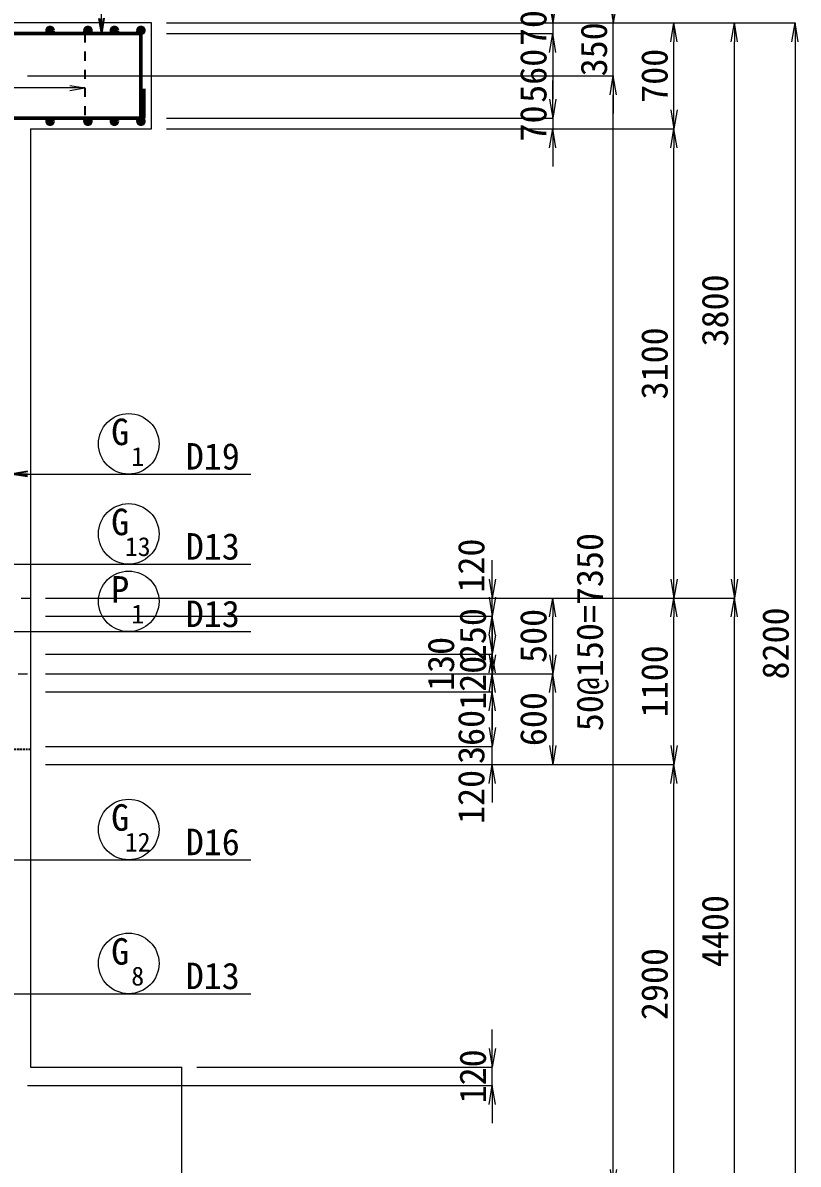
# Model space of a CAD drawing. Header units: millimetres. Extents: x 169470 to 758170, y -17820 to 11880.
# Drawn here: x 237646 to 242767, y -2657 to 4883 of the extents above; entities that cross this region are included whole.
import ezdxf
from ezdxf.enums import TextEntityAlignment as Align

# ---------------------------------------------------------------- set-up
doc = ezdxf.new("R2010")
doc.units = ezdxf.units.MM
doc.header["$LTSCALE"] = 50
doc.header["$PDSIZE"] = 300
doc.linetypes.add('DASHED2', pattern=[0.375, 0.25, -0.125])
doc.linetypes.add('SXF_跳び破線', pattern=[12, 6, -6])
doc.layers.get('Defpoints').update_dxf_attribs({"color": 151})
for name, color, linetype, lineweight in [('D-BGD', 7, 'Continuous', 13), ('D-STR', 1, 'Continuous', 50), ('D-STR-DIM', 7, 'Continuous', 13), ('D-STR-HTXT', 7, 'Continuous', 13), ('D-STR-STR2', 6, 'Continuous', 25), ('D-STR-STR2 @ 1', 6, 'Continuous', 25), ('D-STR-STR3', 4, 'Continuous', 25), ('D-STR-TXT', 7, 'Continuous', 13)]:
    doc.layers.add(name, color=color, linetype=linetype, lineweight=lineweight)
doc.styles.add('MS ゴシック', font='MS Gothic.ttf')
doc.styles.add('YOKO_GOTHIC', font='MS Gothic.ttf')
doc.dimstyles.new('DIM-50', dxfattribs={"dimscale": 50, "dimtxt": 3.5, "dimasz": 2.5, "dimexe": 0, "dimexo": 2, "dimgap": 0.8, "dimtad": 1, "dimdec": 0, "dimzin": 1, "dimdsep": 46, "dimtxsty": 'MS ゴシック', "dimblk": 'OPEN', "dimcen": 0.1, "dimclrd": 256, "dimclre": 256, "dimclrt": 256, "dimaunit": 1, "dimadec": 3, "dimazin": 0, "dimtfac": 1, "dimtdec": 0, "dimtix": 1, "dimtmove": 2, "dimatfit": 3, "dimldrblk": 'OPEN', "dimfxl": 1, "dimlwd": -1, "dimlwe": -1, "dimarcsym": 2})
doc.dimstyles.new('S50', dxfattribs={"dimscale": 50, "dimtxt": 3.5, "dimasz": 2, "dimexe": 1, "dimexo": 1, "dimgap": 1, "dimtad": 1, "dimdec": 0, "dimzin": 1, "dimdsep": 46, "dimtxsty": 'YOKO_GOTHIC', "dimblk": 'OPEN', "dimcen": 0, "dimclrd": 256, "dimclre": 256, "dimclrt": 256, "dimaunit": 1, "dimadec": 3, "dimazin": 0, "dimtfac": 1, "dimtdec": 0, "dimtix": 1, "dimtmove": 2, "dimatfit": 3, "dimldrblk": 'OPEN', "dimfxl": 1, "dimlwd": -1, "dimlwe": -1, "dimarcsym": 0})

# ---------------------------------------------------------------- blocks, each defined once
blk = doc.blocks.new('a')
at = {"layer": 'D-STR-STR2', "lineweight": 50}
for radius in [20, 10]:
    blk.add_circle((0, 0), radius, dxfattribs=at)
blk = doc.blocks.new('_Open')
at = {"color": 0, "linetype": 'ByBlock', "lineweight": -2}
for p, q in [((-1, 0.167), (0, 0)), ((-1, -0.167), (0, 0)), ((0, 0), (-1, 0))]:
    blk.add_line(p, q, dxfattribs=at)
blk = doc.blocks.new('*D1348')
at = {"layer": 'D-STR-DIM', "transparency": 16777216}
for p, q in [((238300.9, 6983.5), (238175.9, 6983.5)), ((238425.9, 4983.5), (238425.9, 6983.5)), ((238495.9, 6983.5), (238425.9, 6983.5)), ((238495.9, 4983.5), (238495.9, 6983.5)), ((238620.9, 6983.5), (238745.9, 6983.5))]:
    blk.add_line(p, q, dxfattribs=at)
at = {"layer": 'Defpoints', "color": 0, "transparency": 16777216}
for p in [(238425.9, 6983.5), (238425.9, 4883.5), (238495.9, 4883.5)]:
    blk.add_point(p, dxfattribs=at)
at = {"layer": 'D-STR-DIM', "transparency": 16777216, "xscale": 125, "yscale": 125, "zscale": 125}
blk.add_blockref('_Open', (238425.9, 6983.5), dxfattribs=at)
at = {"layer": 'D-STR-DIM', "transparency": 16777216, "xscale": 125, "yscale": 125, "zscale": 125, "rotation": 180}
blk.add_blockref('_Open', (238495.9, 6983.5), dxfattribs=at)
at = {"layer": 'D-STR-DIM', "transparency": 16777216, "insert": (238636.3, 7121), "char_height": 175, "attachment_point": 5, "style": 'MS ゴシック'}
blk.add_mtext('70', dxfattribs=at)
blk = doc.blocks.new('*D1358')
at = {"layer": 'D-STR-DIM', "transparency": 16777216}
for p, q in [((238125.9, 6983.5), (238000.9, 6983.5)), ((238250.9, 4983.5), (238250.9, 6983.5)), ((238425.9, 6983.5), (238250.9, 6983.5)), ((238425.9, 4983.5), (238425.9, 6983.5)), ((238550.9, 6983.5), (238675.9, 6983.5))]:
    blk.add_line(p, q, dxfattribs=at)
at = {"layer": 'Defpoints', "color": 0, "transparency": 16777216}
for p in [(238250.9, 6983.5), (238250.9, 4883.5), (238425.9, 4883.5)]:
    blk.add_point(p, dxfattribs=at)
at = {"layer": 'D-STR-DIM', "transparency": 16777216, "xscale": 125, "yscale": 125, "zscale": 125}
blk.add_blockref('_Open', (238250.9, 6983.5), dxfattribs=at)
at = {"layer": 'D-STR-DIM', "transparency": 16777216, "xscale": 125, "yscale": 125, "zscale": 125, "rotation": 180}
blk.add_blockref('_Open', (238425.9, 6983.5), dxfattribs=at)
at = {"layer": 'D-STR-DIM', "transparency": 16777216, "insert": (238338.4, 6821.9), "char_height": 175, "attachment_point": 5, "style": 'MS ゴシック'}
blk.add_mtext('175', dxfattribs=at)
blk = doc.blocks.new('*D1359')
at = {"layer": 'D-STR-DIM', "transparency": 16777216}
for p, q in [((237951, 6983.5), (237826, 6983.5)), ((238076, 4983.5), (238076, 6983.5)), ((238250.9, 6983.5), (238076, 6983.5)), ((238250.9, 4983.5), (238250.9, 6983.5)), ((238375.9, 6983.5), (238500.9, 6983.5))]:
    blk.add_line(p, q, dxfattribs=at)
at = {"layer": 'Defpoints', "color": 0, "transparency": 16777216}
for p in [(238076, 6983.5), (238076, 4883.5), (238250.9, 4883.5)]:
    blk.add_point(p, dxfattribs=at)
at = {"layer": 'D-STR-DIM', "transparency": 16777216, "xscale": 125, "yscale": 125, "zscale": 125}
blk.add_blockref('_Open', (238076, 6983.5), dxfattribs=at)
at = {"layer": 'D-STR-DIM', "transparency": 16777216, "xscale": 125, "yscale": 125, "zscale": 125, "rotation": 180}
blk.add_blockref('_Open', (238250.9, 6983.5), dxfattribs=at)
at = {"layer": 'D-STR-DIM', "transparency": 16777216, "insert": (238163.4, 7111), "char_height": 175, "attachment_point": 5, "style": 'MS ゴシック'}
blk.add_mtext('175', dxfattribs=at)
blk = doc.blocks.new('*D1385')
at = {"layer": 'D-STR-DIM', "transparency": 16777216}
for p, q in [((238595.9, 4883.5), (242745.9, 4883.5)), ((242745.9, 4758.5), (242745.9, -3191.5)), ((238796, -3316.5), (242745.9, -3316.5))]:
    blk.add_line(p, q, dxfattribs=at)
at = {"layer": 'Defpoints', "color": 0, "transparency": 16777216}
for p in [(238495.9, 4883.5), (238696, -3316.5), (242745.9, -3316.5)]:
    blk.add_point(p, dxfattribs=at)
at = {"layer": 'D-STR-DIM', "transparency": 16777216, "xscale": 125, "yscale": 125, "zscale": 125}
for p, rotation in [((242745.9, 4883.5), 90), ((242745.9, -3316.5), 270)]:
    blk.add_blockref('_Open', p, dxfattribs=dict(at, rotation=rotation))
at = {"layer": 'D-STR-DIM', "transparency": 16777216, "insert": (242618.4, 783.5), "char_height": 175, "attachment_point": 5, "rotation": 90, "style": 'MS ゴシック'}
blk.add_mtext('8200', dxfattribs=at)
blk = doc.blocks.new('*D1386')
at = {"layer": 'D-STR-DIM', "transparency": 16777216}
for p, q in [((237796, 1083.5), (242345.9, 1083.5)), ((242345.9, -3191.5), (242345.9, 958.5)), ((238796, -3316.5), (242345.9, -3316.5))]:
    blk.add_line(p, q, dxfattribs=at)
at = {"layer": 'Defpoints', "color": 0, "transparency": 16777216}
for p in [(237696, 1083.5), (242345.9, 1083.5), (238696, -3316.5)]:
    blk.add_point(p, dxfattribs=at)
at = {"layer": 'D-STR-DIM', "transparency": 16777216, "xscale": 125, "yscale": 125, "zscale": 125}
for p, rotation in [((242345.9, 1083.5), 90), ((242345.9, -3316.5), 270)]:
    blk.add_blockref('_Open', p, dxfattribs=dict(at, rotation=rotation))
at = {"layer": 'D-STR-DIM', "transparency": 16777216, "insert": (242218.4, -1116.5), "char_height": 175, "attachment_point": 5, "rotation": 90, "style": 'MS ゴシック'}
blk.add_mtext('4400', dxfattribs=at)
blk = doc.blocks.new('*D1387')
at = {"layer": 'D-STR-DIM', "transparency": 16777216}
for p, q in [((238595.9, 4883.5), (242345.9, 4883.5)), ((242345.9, 1208.5), (242345.9, 4758.5)), ((237796, 1083.5), (242345.9, 1083.5))]:
    blk.add_line(p, q, dxfattribs=at)
at = {"layer": 'Defpoints', "color": 0, "transparency": 16777216}
for p in [(238495.9, 4883.5), (242345.9, 4883.5), (237696, 1083.5)]:
    blk.add_point(p, dxfattribs=at)
at = {"layer": 'D-STR-DIM', "transparency": 16777216, "xscale": 125, "yscale": 125, "zscale": 125}
for p, rotation in [((242345.9, 4883.5), 90), ((242345.9, 1083.5), 270)]:
    blk.add_blockref('_Open', p, dxfattribs=dict(at, rotation=rotation))
at = {"layer": 'D-STR-DIM', "transparency": 16777216, "insert": (242218.4, 2983.5), "char_height": 175, "attachment_point": 5, "rotation": 90, "style": 'MS ゴシック'}
blk.add_mtext('3800', dxfattribs=at)
blk = doc.blocks.new('*D1389')
at = {"layer": 'D-STR-DIM', "transparency": 16777216}
for p, q in [((237796, -16.5), (241945.9, -16.5)), ((241945.9, -2791.5), (241945.9, -141.5)), ((238796, -2916.5), (241945.9, -2916.5))]:
    blk.add_line(p, q, dxfattribs=at)
at = {"layer": 'Defpoints', "color": 0, "transparency": 16777216}
for p in [(237696, -16.5), (241945.9, -16.5), (238696, -2916.5)]:
    blk.add_point(p, dxfattribs=at)
at = {"layer": 'D-STR-DIM', "transparency": 16777216, "xscale": 125, "yscale": 125, "zscale": 125}
for p, rotation in [((241945.9, -16.5), 90), ((241945.9, -2916.5), 270)]:
    blk.add_blockref('_Open', p, dxfattribs=dict(at, rotation=rotation))
at = {"layer": 'D-STR-DIM', "transparency": 16777216, "insert": (241818.4, -1466.5), "char_height": 175, "attachment_point": 5, "rotation": 90, "style": 'MS ゴシック'}
blk.add_mtext('2900', dxfattribs=at)
blk = doc.blocks.new('*D1390')
at = {"layer": 'D-STR-DIM', "transparency": 16777216}
for p, q in [((238595.9, 4183.5), (241945.9, 4183.5)), ((241945.9, 1208.5), (241945.9, 4058.5)), ((237796, 1083.5), (241945.9, 1083.5))]:
    blk.add_line(p, q, dxfattribs=at)
at = {"layer": 'Defpoints', "color": 0, "transparency": 16777216}
for p in [(238495.9, 4183.5), (241945.9, 4183.5), (237696, 1083.5)]:
    blk.add_point(p, dxfattribs=at)
at = {"layer": 'D-STR-DIM', "transparency": 16777216, "xscale": 125, "yscale": 125, "zscale": 125}
for p, rotation in [((241945.9, 4183.5), 90), ((241945.9, 1083.5), 270)]:
    blk.add_blockref('_Open', p, dxfattribs=dict(at, rotation=rotation))
at = {"layer": 'D-STR-DIM', "transparency": 16777216, "insert": (241818.4, 2633.5), "char_height": 175, "attachment_point": 5, "rotation": 90, "style": 'MS ゴシック'}
blk.add_mtext('3100', dxfattribs=at)
blk = doc.blocks.new('*D1391')
at = {"layer": 'D-STR-DIM', "transparency": 16777216}
for p, q in [((238595.9, 4883.5), (241945.9, 4883.5)), ((241945.9, 4308.5), (241945.9, 4758.5)), ((238595.9, 4183.5), (241945.9, 4183.5))]:
    blk.add_line(p, q, dxfattribs=at)
at = {"layer": 'Defpoints', "color": 0, "transparency": 16777216}
for p in [(238495.9, 4883.5), (241945.9, 4883.5), (238495.9, 4183.5)]:
    blk.add_point(p, dxfattribs=at)
at = {"layer": 'D-STR-DIM', "transparency": 16777216, "xscale": 125, "yscale": 125, "zscale": 125}
for p, rotation in [((241945.9, 4883.5), 90), ((241945.9, 4183.5), 270)]:
    blk.add_blockref('_Open', p, dxfattribs=dict(at, rotation=rotation))
at = {"layer": 'D-STR-DIM', "transparency": 16777216, "insert": (241818.4, 4533.5), "char_height": 175, "attachment_point": 5, "rotation": 90, "style": 'MS ゴシック'}
blk.add_mtext('700', dxfattribs=at)
blk = doc.blocks.new('*D1392')
at = {"layer": 'D-STR-DIM', "transparency": 16777216}
for p, q in [((241145.9, 5008.5), (241145.9, 5133.5)), ((238595.9, 4883.5), (241145.9, 4883.5)), ((241145.9, 4883.5), (241145.9, 4813.5)), ((238595.9, 4813.5), (241145.9, 4813.5)), ((241145.9, 4688.5), (241145.9, 4563.5))]:
    blk.add_line(p, q, dxfattribs=at)
at = {"layer": 'Defpoints', "color": 0, "transparency": 16777216}
for p in [(238495.9, 4883.5), (238495.9, 4813.5), (241145.9, 4813.5)]:
    blk.add_point(p, dxfattribs=at)
at = {"layer": 'D-STR-DIM', "transparency": 16777216, "xscale": 125, "yscale": 125, "zscale": 125}
for p, rotation in [((241145.9, 4883.5), 270), ((241145.9, 4813.5), 90)]:
    blk.add_blockref('_Open', p, dxfattribs=dict(at, rotation=rotation))
at = {"layer": 'D-STR-DIM', "transparency": 16777216, "insert": (241018.4, 4848.5), "char_height": 175, "attachment_point": 5, "rotation": 90, "style": 'MS ゴシック'}
blk.add_mtext('70', dxfattribs=at)
blk = doc.blocks.new('*D1393')
at = {"layer": 'D-STR-DIM', "transparency": 16777216}
for p, q in [((238595.9, 4813.5), (241145.9, 4813.5)), ((241145.9, 4688.5), (241145.9, 4378.5)), ((238595.9, 4253.5), (241145.9, 4253.5))]:
    blk.add_line(p, q, dxfattribs=at)
at = {"layer": 'Defpoints', "color": 0, "transparency": 16777216}
for p in [(238495.9, 4813.5), (238495.9, 4253.5), (241145.9, 4253.5)]:
    blk.add_point(p, dxfattribs=at)
at = {"layer": 'D-STR-DIM', "transparency": 16777216, "xscale": 125, "yscale": 125, "zscale": 125}
for p, rotation in [((241145.9, 4813.5), 90), ((241145.9, 4253.5), 270)]:
    blk.add_blockref('_Open', p, dxfattribs=dict(at, rotation=rotation))
at = {"layer": 'D-STR-DIM', "transparency": 16777216, "insert": (241018.4, 4533.5), "char_height": 175, "attachment_point": 5, "rotation": 90, "style": 'MS ゴシック'}
blk.add_mtext('560', dxfattribs=at)
blk = doc.blocks.new('*D1394')
at = {"layer": 'D-STR-DIM', "transparency": 16777216}
for p, q in [((241145.9, 4378.5), (241145.9, 4503.5)), ((238595.9, 4253.5), (241145.9, 4253.5)), ((241145.9, 4253.5), (241145.9, 4183.5)), ((238595.9, 4183.5), (241145.9, 4183.5)), ((241145.9, 4058.5), (241145.9, 3933.5))]:
    blk.add_line(p, q, dxfattribs=at)
at = {"layer": 'Defpoints', "color": 0, "transparency": 16777216}
for p in [(238495.9, 4253.5), (238495.9, 4183.5), (241145.9, 4183.5)]:
    blk.add_point(p, dxfattribs=at)
at = {"layer": 'D-STR-DIM', "transparency": 16777216, "xscale": 125, "yscale": 125, "zscale": 125}
for p, rotation in [((241145.9, 4253.5), 270), ((241145.9, 4183.5), 90)]:
    blk.add_blockref('_Open', p, dxfattribs=dict(at, rotation=rotation))
at = {"layer": 'D-STR-DIM', "transparency": 16777216, "insert": (241018.4, 4218.5), "char_height": 175, "attachment_point": 5, "rotation": 90, "style": 'MS ゴシック'}
blk.add_mtext('70', dxfattribs=at)
blk = doc.blocks.new('*D1396')
at = {"layer": 'D-STR-DIM', "transparency": 16777216}
for p, q in [((241545.9, -2691.5), (241545.9, -2566.5)), ((238796, -2816.5), (241545.9, -2816.5)), ((241545.9, -3166.5), (241545.9, -2816.5)), ((238796, -3166.5), (241545.9, -3166.5)), ((241545.9, -3291.5), (241545.9, -3416.5))]:
    blk.add_line(p, q, dxfattribs=at)
at = {"layer": 'Defpoints', "color": 0, "transparency": 16777216}
for p in [(238696, -2816.5), (241545.9, -2816.5), (238696, -3166.5)]:
    blk.add_point(p, dxfattribs=at)
at = {"layer": 'D-STR-DIM', "transparency": 16777216, "xscale": 125, "yscale": 125, "zscale": 125}
for p, rotation in [((241545.9, -2816.5), 270), ((241545.9, -3166.5), 90)]:
    blk.add_blockref('_Open', p, dxfattribs=dict(at, rotation=rotation))
at = {"layer": 'D-STR-DIM', "transparency": 16777216, "insert": (241418.4, -2991.5), "char_height": 175, "attachment_point": 5, "rotation": 90, "style": 'MS ゴシック'}
blk.add_mtext('350', dxfattribs=at)
blk = doc.blocks.new('*D1397')
at = {"layer": 'D-STR-DIM', "transparency": 16777216}
for p, q in [((240745.9, -1891.5), (240745.9, -1766.5)), ((238796, -2016.5), (240745.9, -2016.5)), ((240745.9, -2136.5), (240745.9, -2016.5)), ((237676, -2136.5), (240745.9, -2136.5)), ((240745.9, -2261.5), (240745.9, -2386.5))]:
    blk.add_line(p, q, dxfattribs=at)
at = {"layer": 'Defpoints', "color": 0, "transparency": 16777216}
for p in [(238696, -2016.5), (240745.9, -2016.5), (237576, -2136.5)]:
    blk.add_point(p, dxfattribs=at)
at = {"layer": 'D-STR-DIM', "transparency": 16777216, "xscale": 125, "yscale": 125, "zscale": 125}
for p, rotation in [((240745.9, -2016.5), 270), ((240745.9, -2136.5), 90)]:
    blk.add_blockref('_Open', p, dxfattribs=dict(at, rotation=rotation))
at = {"layer": 'D-STR-DIM', "transparency": 16777216, "insert": (240618.4, -2076.5), "char_height": 175, "attachment_point": 5, "rotation": 90, "style": 'MS ゴシック'}
blk.add_mtext('120', dxfattribs=at)
blk = doc.blocks.new('*D1398')
at = {"layer": 'D-STR-DIM', "transparency": 16777216}
for p, q in [((237796, 583.5), (241145.9, 583.5)), ((241145.9, 458.5), (241145.9, 108.5)), ((237796, -16.5), (241145.9, -16.5))]:
    blk.add_line(p, q, dxfattribs=at)
at = {"layer": 'Defpoints', "color": 0, "transparency": 16777216}
for p in [(237696, 583.5), (237696, -16.5), (241145.9, -16.5)]:
    blk.add_point(p, dxfattribs=at)
at = {"layer": 'D-STR-DIM', "transparency": 16777216, "xscale": 125, "yscale": 125, "zscale": 125}
for p, rotation in [((241145.9, 583.5), 90), ((241145.9, -16.5), 270)]:
    blk.add_blockref('_Open', p, dxfattribs=dict(at, rotation=rotation))
at = {"layer": 'D-STR-DIM', "transparency": 16777216, "insert": (241018.4, 283.5), "char_height": 175, "attachment_point": 5, "rotation": 90, "style": 'MS ゴシック'}
blk.add_mtext('600', dxfattribs=at)
blk = doc.blocks.new('*D1399')
at = {"layer": 'D-STR-DIM', "transparency": 16777216}
for p, q in [((237796, 1083.5), (241145.9, 1083.5)), ((241145.9, 708.5), (241145.9, 958.5)), ((237796, 583.5), (241145.9, 583.5))]:
    blk.add_line(p, q, dxfattribs=at)
at = {"layer": 'Defpoints', "color": 0, "transparency": 16777216}
for p in [(237696, 1083.5), (241145.9, 1083.5), (237696, 583.5)]:
    blk.add_point(p, dxfattribs=at)
at = {"layer": 'D-STR-DIM', "transparency": 16777216, "xscale": 125, "yscale": 125, "zscale": 125}
for p, rotation in [((241145.9, 1083.5), 90), ((241145.9, 583.5), 270)]:
    blk.add_blockref('_Open', p, dxfattribs=dict(at, rotation=rotation))
at = {"layer": 'D-STR-DIM', "transparency": 16777216, "insert": (241018.4, 833.5), "char_height": 175, "attachment_point": 5, "rotation": 90, "style": 'MS ゴシック'}
blk.add_mtext('500', dxfattribs=at)
blk = doc.blocks.new('*D1400')
at = {"layer": 'D-STR-DIM', "transparency": 16777216}
for p, q in [((237796, 1083.5), (241945.9, 1083.5)), ((241945.9, 108.5), (241945.9, 958.5)), ((237796, -16.5), (241945.9, -16.5))]:
    blk.add_line(p, q, dxfattribs=at)
at = {"layer": 'Defpoints', "color": 0, "transparency": 16777216}
for p in [(237696, 1083.5), (241945.9, 1083.5), (237696, -16.5)]:
    blk.add_point(p, dxfattribs=at)
at = {"layer": 'D-STR-DIM', "transparency": 16777216, "xscale": 125, "yscale": 125, "zscale": 125}
for p, rotation in [((241945.9, 1083.5), 90), ((241945.9, -16.5), 270)]:
    blk.add_blockref('_Open', p, dxfattribs=dict(at, rotation=rotation))
at = {"layer": 'D-STR-DIM', "transparency": 16777216, "insert": (241818.4, 533.5), "char_height": 175, "attachment_point": 5, "rotation": 90, "style": 'MS ゴシック'}
blk.add_mtext('1100', dxfattribs=at)
blk = doc.blocks.new('*D1401')
at = {"layer": 'D-STR-DIM', "transparency": 16777216}
for p, q in [((237676, 4533.5), (241545.9, 4533.5)), ((241545.9, -2691.5), (241545.9, 4408.5)), ((238796, -2816.5), (241545.9, -2816.5))]:
    blk.add_line(p, q, dxfattribs=at)
at = {"layer": 'Defpoints', "color": 0, "transparency": 16777216}
for p in [(237576, 4533.5), (241545.9, 4533.5), (238696, -2816.5)]:
    blk.add_point(p, dxfattribs=at)
at = {"layer": 'D-STR-DIM', "transparency": 16777216, "xscale": 125, "yscale": 125, "zscale": 125}
for p, rotation in [((241545.9, 4533.5), 90), ((241545.9, -2816.5), 270)]:
    blk.add_blockref('_Open', p, dxfattribs=dict(at, rotation=rotation))
at = {"layer": 'D-STR-DIM', "transparency": 16777216, "insert": (241409, 858.5), "char_height": 175, "attachment_point": 5, "rotation": 90, "style": 'MS ゴシック'}
blk.add_mtext('50@150=7350', dxfattribs=at)
blk = doc.blocks.new('*D1402')
at = {"layer": 'D-STR-DIM', "transparency": 16777216}
for p, q in [((241545.9, 5008.5), (241545.9, 5133.5)), ((238595.9, 4883.5), (241545.9, 4883.5)), ((241545.9, 4533.5), (241545.9, 4883.5)), ((237676, 4533.5), (241545.9, 4533.5)), ((241545.9, 4408.5), (241545.9, 4283.5))]:
    blk.add_line(p, q, dxfattribs=at)
at = {"layer": 'Defpoints', "color": 0, "transparency": 16777216}
for p in [(238495.9, 4883.5), (241545.9, 4883.5), (237576, 4533.5)]:
    blk.add_point(p, dxfattribs=at)
at = {"layer": 'D-STR-DIM', "transparency": 16777216, "xscale": 125, "yscale": 125, "zscale": 125}
for p, rotation in [((241545.9, 4883.5), 270), ((241545.9, 4533.5), 90)]:
    blk.add_blockref('_Open', p, dxfattribs=dict(at, rotation=rotation))
at = {"layer": 'D-STR-DIM', "transparency": 16777216, "insert": (241418.4, 4708.5), "char_height": 175, "attachment_point": 5, "rotation": 90, "style": 'MS ゴシック'}
blk.add_mtext('350', dxfattribs=at)
blk = doc.blocks.new('*D1403')
at = {"layer": 'D-STR-DIM', "transparency": 16777216}
for p, q in [((240745.9, 228.5), (240745.9, 353.5)), ((237796, 103.5), (240745.9, 103.5)), ((240745.9, -16.5), (240745.9, 103.5)), ((237796, -16.5), (240745.9, -16.5)), ((240745.9, -141.5), (240745.9, -266.5))]:
    blk.add_line(p, q, dxfattribs=at)
at = {"layer": 'Defpoints', "color": 0, "transparency": 16777216}
for p in [(237696, 103.5), (240745.9, 103.5), (237696, -16.5)]:
    blk.add_point(p, dxfattribs=at)
at = {"layer": 'D-STR-DIM', "transparency": 16777216, "xscale": 125, "yscale": 125, "zscale": 125}
for p, rotation in [((240745.9, 103.5), 270), ((240745.9, -16.5), 90)]:
    blk.add_blockref('_Open', p, dxfattribs=dict(at, rotation=rotation))
at = {"layer": 'D-STR-DIM', "transparency": 16777216, "insert": (240608.4, -230.4), "char_height": 175, "attachment_point": 5, "rotation": 90, "style": 'MS ゴシック'}
blk.add_mtext('120', dxfattribs=at)
blk = doc.blocks.new('*D1404')
at = {"layer": 'D-STR-DIM', "transparency": 16777216}
for p, q in [((237796, 463.5), (240745.9, 463.5)), ((240745.9, 228.5), (240745.9, 338.5)), ((237796, 103.5), (240745.9, 103.5))]:
    blk.add_line(p, q, dxfattribs=at)
at = {"layer": 'Defpoints', "color": 0, "transparency": 16777216}
for p in [(237696, 463.5), (240745.9, 463.5), (237696, 103.5)]:
    blk.add_point(p, dxfattribs=at)
at = {"layer": 'D-STR-DIM', "transparency": 16777216, "xscale": 125, "yscale": 125, "zscale": 125}
for p, rotation in [((240745.9, 463.5), 90), ((240745.9, 103.5), 270)]:
    blk.add_blockref('_Open', p, dxfattribs=dict(at, rotation=rotation))
at = {"layer": 'D-STR-DIM', "transparency": 16777216, "insert": (240608.4, 166), "char_height": 175, "attachment_point": 5, "rotation": 90, "style": 'MS ゴシック'}
blk.add_mtext('360', dxfattribs=at)
blk = doc.blocks.new('*D1405')
at = {"layer": 'D-STR-DIM', "transparency": 16777216}
for p, q in [((240745.9, 708.5), (240745.9, 833.5)), ((237796, 583.5), (240745.9, 583.5)), ((240745.9, 463.5), (240745.9, 583.5)), ((237796, 463.5), (240745.9, 463.5)), ((240745.9, 338.5), (240745.9, 213.5))]:
    blk.add_line(p, q, dxfattribs=at)
at = {"layer": 'Defpoints', "color": 0, "transparency": 16777216}
for p in [(237696, 583.5), (240745.9, 583.5), (237696, 463.5)]:
    blk.add_point(p, dxfattribs=at)
at = {"layer": 'D-STR-DIM', "transparency": 16777216, "xscale": 125, "yscale": 125, "zscale": 125}
for p, rotation in [((240745.9, 583.5), 270), ((240745.9, 463.5), 90)]:
    blk.add_blockref('_Open', p, dxfattribs=dict(at, rotation=rotation))
at = {"layer": 'D-STR-DIM', "transparency": 16777216, "insert": (240618.4, 523.5), "char_height": 175, "attachment_point": 5, "rotation": 90, "style": 'MS ゴシック'}
blk.add_mtext('120', dxfattribs=at)
blk = doc.blocks.new('*D1406')
at = {"layer": 'D-STR-DIM', "transparency": 16777216}
for p, q in [((240745.9, 838.5), (240745.9, 963.5)), ((237796, 713.5), (240745.9, 713.5)), ((240745.9, 583.5), (240745.9, 713.5)), ((237796, 583.5), (240745.9, 583.5)), ((240745.9, 458.5), (240745.9, 333.5))]:
    blk.add_line(p, q, dxfattribs=at)
at = {"layer": 'Defpoints', "color": 0, "transparency": 16777216}
for p in [(237696, 713.5), (240745.9, 713.5), (237696, 583.5)]:
    blk.add_point(p, dxfattribs=at)
at = {"layer": 'D-STR-DIM', "transparency": 16777216, "xscale": 125, "yscale": 125, "zscale": 125}
for p, rotation in [((240745.9, 713.5), 270), ((240745.9, 583.5), 90)]:
    blk.add_blockref('_Open', p, dxfattribs=dict(at, rotation=rotation))
at = {"layer": 'D-STR-DIM', "transparency": 16777216, "insert": (240408.5, 648.5), "char_height": 175, "attachment_point": 5, "rotation": 90, "style": 'MS ゴシック'}
blk.add_mtext('130', dxfattribs=at)
blk = doc.blocks.new('*D1407')
at = {"layer": 'D-STR-DIM', "transparency": 16777216}
for p, q in [((240745.9, 1088.5), (240745.9, 1213.5)), ((237796, 963.5), (240745.9, 963.5)), ((240745.9, 713.5), (240745.9, 963.5)), ((237796, 713.5), (240745.9, 713.5)), ((240745.9, 588.5), (240745.9, 463.5))]:
    blk.add_line(p, q, dxfattribs=at)
at = {"layer": 'Defpoints', "color": 0, "transparency": 16777216}
for p in [(237696, 963.5), (240745.9, 963.5), (237696, 713.5)]:
    blk.add_point(p, dxfattribs=at)
at = {"layer": 'D-STR-DIM', "transparency": 16777216, "xscale": 125, "yscale": 125, "zscale": 125}
for p, rotation in [((240745.9, 963.5), 270), ((240745.9, 713.5), 90)]:
    blk.add_blockref('_Open', p, dxfattribs=dict(at, rotation=rotation))
at = {"layer": 'D-STR-DIM', "transparency": 16777216, "insert": (240618.4, 838.5), "char_height": 175, "attachment_point": 5, "rotation": 90, "style": 'MS ゴシック'}
blk.add_mtext('250', dxfattribs=at)
blk = doc.blocks.new('*D1408')
at = {"layer": 'D-STR-DIM', "transparency": 16777216}
for p, q in [((240745.9, 1208.5), (240745.9, 1333.5)), ((237796, 1083.5), (240745.9, 1083.5)), ((240745.9, 963.5), (240745.9, 1083.5)), ((237796, 963.5), (240745.9, 963.5)), ((240745.9, 838.5), (240745.9, 713.5))]:
    blk.add_line(p, q, dxfattribs=at)
at = {"layer": 'Defpoints', "color": 0, "transparency": 16777216}
for p in [(237696, 1083.5), (240745.9, 1083.5), (237696, 963.5)]:
    blk.add_point(p, dxfattribs=at)
at = {"layer": 'D-STR-DIM', "transparency": 16777216, "xscale": 125, "yscale": 125, "zscale": 125}
for p, rotation in [((240745.9, 1083.5), 270), ((240745.9, 963.5), 90)]:
    blk.add_blockref('_Open', p, dxfattribs=dict(at, rotation=rotation))
at = {"layer": 'D-STR-DIM', "transparency": 16777216, "insert": (240608.4, 1298), "char_height": 175, "attachment_point": 5, "rotation": 90, "style": 'MS ゴシック'}
blk.add_mtext('120', dxfattribs=at)

msp = doc.modelspace()

# ---------------------------------------------------------------- linework, layer by layer
at = {"layer": 'D-BGD', "ltscale": 1500}
for p, q in [((238495.85, 4883.49), (234096.06, 4883.49)), ((238495.85, 4183.49), (238495.85, 4883.49)), ((238495.85, 4283.49), (238495.85, 4283.49)), ((237695.96, 4183.49), (237695.96, -2016.51)), ((237695.96, 4183.49), (238495.85, 4183.49)), ((237695.96, -2016.51), (238695.96, -2016.51))]:
    msp.add_line(p, q, dxfattribs=at)
at = {"layer": 'D-BGD', "linetype": 'SXF_跳び破線', "ltscale": 0.2}
for p, q in [((236795.96, 1083.49), (237695.96, 1083.49)), ((236295.96, 583.49), (237695.96, 583.49))]:
    msp.add_line(p, q, dxfattribs=at)
at = {"layer": 'D-BGD'}
msp.add_line((238695.96, -3316.51), (238695.96, -2016.51), dxfattribs=at)
at = {"layer": 'D-STR'}
for p, q in [((238425.85, 4813.49), (234166.06, 4813.49)), ((238425.85, 4253.49), (238425.85, 4813.49)), ((238445.85, 4448.49), (238445.85, 4253.49)), ((234166.06, 4253.49), (238425.85, 4253.49))]:
    msp.add_line(p, q, dxfattribs=at)
at = {"layer": 'D-STR-HTXT'}
for p, q in [((238055.96, 4453.26), (233580.59, 4453.26)), ((238145.34, 1902.1), (239151.91, 1902.1)), ((237495.96, 1307.09), (239151.91, 1307.09)), ((238145.34, 861.61), (239151.91, 861.61)), ((237495.96, -645.38), (239151.91, -645.38)), ((236411.81, -1530.24), (239151.91, -1530.24))]:
    msp.add_line(p, q, dxfattribs=at)
at = {"layer": 'D-STR-HTXT', "color": 4}
for centre in [(238345.34, 2102.1), (238345.34, -445.38)]:
    msp.add_circle(centre, 200, dxfattribs=at)
at = {"layer": 'D-STR-HTXT'}
for centre in [(238345.34, 1507.09), (238345.34, 1061.61), (238345.34, -1330.24)]:
    msp.add_circle(centre, 200, dxfattribs=at)
at = {"layer": 'D-STR-STR3', "linetype": 'SXF_跳び破線', "ltscale": 0.2}
msp.add_line((238055.96, 4813.49), (238055.96, 4253.49), dxfattribs=at)
at = {"layer": 'Defpoints', "linetype": 'DASHED2'}
msp.add_line((237695.96, 83.49), (236795.96, 83.49), dxfattribs=at)

# ---------------------------------------------------------------- block references
at = {"layer": 'D-STR-HTXT', "xscale": -100, "yscale": 100, "zscale": 100, "rotation": 180}
msp.add_blockref('_Open', (238055.96, 4453.26), dxfattribs=at)
at = {"layer": 'D-STR-STR2 @ 1'}
for p in [(237825.96, 4833.49), (238075.96, 4833.49), (238250.85, 4833.49), (238425.85, 4833.49), (237825.96, 4233.49), (238075.96, 4233.49), (238250.85, 4233.49), (238425.85, 4233.49)]:
    msp.add_blockref('a', p, dxfattribs=at)

# ---------------------------------------------------------------- texts
at = {"layer": 'D-STR-TXT', "color": 4, "style": 'YOKO_GOTHIC'}
for s, height, p in [('G', 175, (238289.07, 2093.78)), ('1', 125, (238404.73, 1955.98)), ('G', 175, (238289.07, -453.7)), ('12', 125, (238404.73, -591.5))]:
    msp.add_text(s, height=height, dxfattribs=at).set_placement(p, align=Align.CENTER)
for s, p in [('D19', (238721.87, 1932.1)), ('D16', (238721.87, -615.38))]:
    msp.add_text(s, height=175, dxfattribs=at).set_placement(p)
at = {"layer": 'D-STR-TXT', "style": 'YOKO_GOTHIC'}
for s, height, p in [('G', 175, (238289.07, 1498.77)), ('13', 125, (238404.73, 1360.97)), ('P', 175, (238289.07, 1053.29)), ('1', 125, (238404.73, 915.49)), ('G', 175, (238289.07, -1338.56)), ('8', 125, (238404.73, -1476.36))]:
    msp.add_text(s, height=height, dxfattribs=at).set_placement(p, align=Align.CENTER)
for p in [(238721.87, 1337.09), (238721.87, 891.61), (238721.87, -1500.24)]:
    msp.add_text('D13', height=175, dxfattribs=at).set_placement(p)

# ---------------------------------------------------------------- dimensions: what is measured, and where the dimension line sits
at = {"layer": 'D-STR-DIM'}
for base, p1, p2, angle, picture, middle in [((238075.96, 6983.49), (238250.85, 4883.49), (238075.96, 4883.49), 180, '*D1359', (238163.41, 7110.99)), ((241545.85, 4883.49), (237575.96, 4533.49), (238495.85, 4883.49), 90, '*D1402', (241418.35, 4708.49)), ((241145.85, 4813.49), (238495.85, 4883.49), (238495.85, 4813.49), 90, '*D1392', (241018.35, 4848.49)), ((242345.85, 4883.49), (237695.96, 1083.49), (238495.85, 4883.49), 90, '*D1387', (242218.35, 2983.49)), ((242745.85, -3316.51), (238495.85, 4883.49), (238695.96, -3316.51), 90, '*D1385', (242618.35, 783.49)), ((241945.85, 4883.49), (238495.85, 4183.49), (238495.85, 4883.49), 90, '*D1391', (241818.35, 4533.49)), ((241145.85, 4253.49), (238495.85, 4813.49), (238495.85, 4253.49), 90, '*D1393', (241018.35, 4533.49)), ((241145.85, 4183.49), (238495.85, 4253.49), (238495.85, 4183.49), 90, '*D1394', (241018.35, 4218.49)), ((241945.85, 4183.49), (237695.96, 1083.49), (238495.85, 4183.49), 90, '*D1390', (241818.35, 2633.49)), ((240745.85, 963.49), (237695.96, 713.49), (237695.96, 963.49), 90, '*D1407', (240618.35, 838.49)), ((242345.85, 1083.49), (238695.96, -3316.51), (237695.96, 1083.49), 90, '*D1386', (242218.35, -1116.51)), ((241145.85, 1083.49), (237695.96, 583.49), (237695.96, 1083.49), 90, '*D1399', (241018.35, 833.49)), ((241945.85, 1083.49), (237695.96, -16.51), (237695.96, 1083.49), 90, '*D1400', (241818.35, 533.49)), ((240745.85, 583.49), (237695.96, 463.49), (237695.96, 583.49), 90, '*D1405', (240618.35, 523.49)), ((241145.85, -16.51), (237695.96, 583.49), (237695.96, -16.51), 90, '*D1398', (241018.35, 283.49)), ((241945.85, -16.51), (238695.96, -2916.51), (237695.96, -16.51), 90, '*D1389', (241818.35, -1466.51)), ((240745.85, -2016.51), (237575.96, -2136.51), (238695.96, -2016.51), 90, '*D1397', (240618.35, -2076.51)), ((241545.85, -2816.51), (238695.96, -3166.51), (238695.96, -2816.51), 90, '*D1396', (241418.35, -2991.51))]:
    dim = msp.add_linear_dim(base=base, p1=p1, p2=p2, angle=angle, dimstyle='DIM-50', dxfattribs=at)
    dim.commit()
    dim.dimension.update_dxf_attribs({"geometry": picture, "text_midpoint": middle})
for base, p1, p2, angle, picture, middle in [((238425.85, 6983.49), (238495.85, 4883.49), (238425.85, 4883.49), 180, '*D1348', (238636.32, 7120.99)), ((238250.85, 6983.49), (238425.85, 4883.49), (238250.85, 4883.49), 180, '*D1358', (238338.35, 6821.9)), ((240745.85, 1083.49), (237695.96, 963.49), (237695.96, 1083.49), 90, '*D1408', (240608.35, 1298.02)), ((240745.85, 713.49), (237695.96, 583.49), (237695.96, 713.49), 90, '*D1406', (240408.5, 648.49)), ((240745.85, 463.49), (237695.96, 103.49), (237695.96, 463.49), 90, '*D1404', (240608.35, 166)), ((240745.85, 103.49), (237695.96, -16.51), (237695.96, 103.49), 90, '*D1403', (240608.35, -230.37))]:
    dim = msp.add_linear_dim(base=base, p1=p1, p2=p2, angle=angle, dimstyle='DIM-50', dxfattribs=at)
    dim.commit()
    dim.dimension.update_dxf_attribs({"geometry": picture, "text_midpoint": middle, "dimtype": 160})
dim = msp.add_linear_dim(base=(241545.85, 4533.49), p1=(238695.96, -2816.51), p2=(237575.96, 4533.49), angle=90, text='50@150=<>', dimstyle='DIM-50', dxfattribs=at)
dim.commit()
dim.dimension.update_dxf_attribs({"geometry": '*D1401', "text_midpoint": (241409.03, 858.49)})

# ---------------------------------------------------------------- leaders
at = {"layer": 'D-STR-HTXT'}
for points in [[(238164.52, 4813.49), (238164.52, 5823.59)], [(237575.96, 1902.1), (238145.34, 1902.1)], [(236420.96, 861.61), (238145.34, 861.61)]]:
    msp.add_leader(points, dimstyle='S50', dxfattribs=at)

doc.saveas('drawing.dxf')
